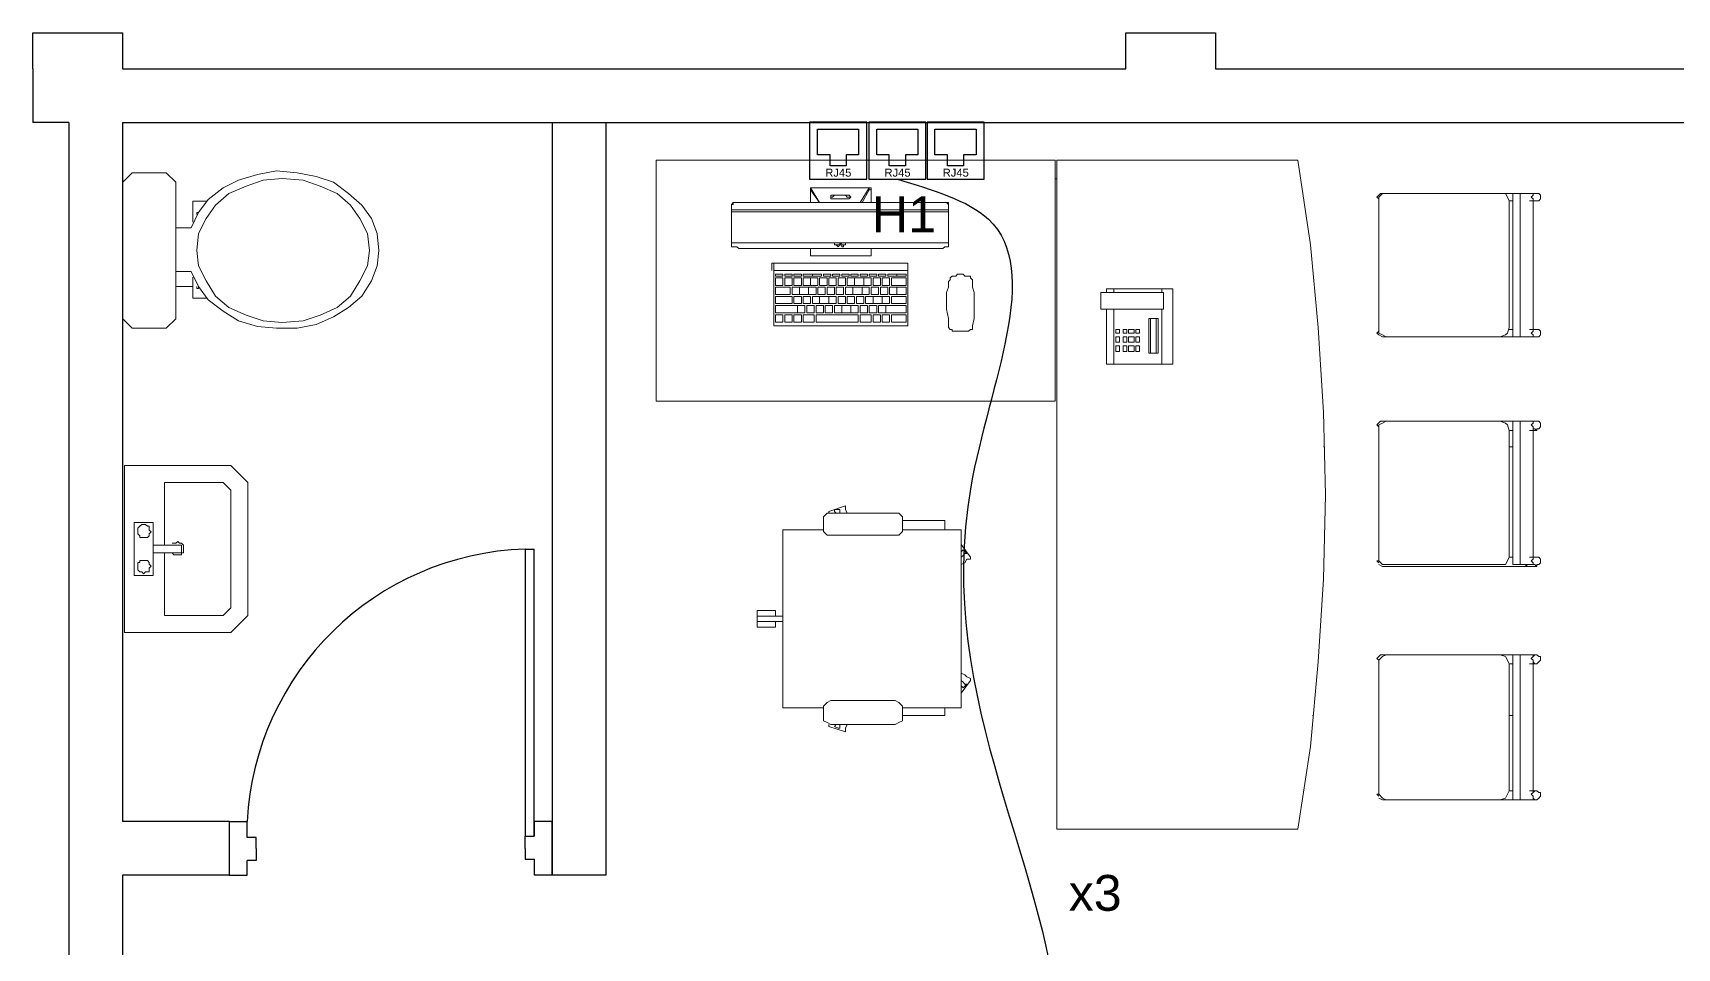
# Model space of a CAD drawing. Header units: metres. Extents: x 131 to 1703, y 190 to 2058.
# Drawn here: x 1474.805 to 1479.389, y 2002.039 to 2004.593 of the extents above; entities that cross this region are included whole.
import ezdxf

# ---------------------------------------------------------------- set-up
doc = ezdxf.new("R2010")
doc.units = ezdxf.units.M
for name, color, linetype in [('Cables RJ45', 7, 'Continuous'), ('Mobilier', 7, 'Continuous'), ('Murs', 7, 'Continuous'), ('Portes', 7, 'Continuous'), ('Prise RJ45', 7, 'Continuous')]:
    doc.layers.add(name, color=color, linetype=linetype)
doc.styles.get("Standard").update_dxf_attribs({"font": 'arial.ttf'})

# ---------------------------------------------------------------- blocks, each defined once
blk = doc.blocks.new('Table - 1')
at = {"layer": 'Mobilier', "lineweight": 9}
for points in [[(3.3694, 9.6795), (3.7311, 9.6795), (3.7311, 9.8979), (3.3694, 9.8979)], [(3.9511, 9.2912), (3.9627, 9.3662), (3.9694, 9.4429), (3.9744, 9.5179), (3.9761, 9.5945), (3.9744, 9.6695), (3.9694, 9.7462), (3.9627, 9.8212), (3.9511, 9.8979), (3.7327, 9.8979), (3.7327, 9.2912)], [(3.5094, 9.8662), (3.5094, 9.8595)], [(3.5461, 9.8645), (3.5444, 9.8629), (3.5427, 9.8629), (3.5411, 9.8629), (3.5394, 9.8629), (3.5377, 9.8629), (3.5361, 9.8629), (3.5327, 9.8629), (3.5311, 9.8629), (3.5294, 9.8629), (3.5277, 9.8629), (3.5277, 9.8645), (3.5277, 9.8662), (3.5294, 9.8662), (3.5311, 9.8662), (3.5327, 9.8662), (3.5361, 9.8662), (3.5377, 9.8662), (3.5394, 9.8662), (3.5411, 9.8662), (3.5427, 9.8662), (3.5444, 9.8662)], [(4.0244, 9.8612), (4.0244, 9.7462), (4.0244, 9.7412), (4.0277, 9.7395), (4.0311, 9.7379), (4.1344, 9.7379), (4.1394, 9.7395), (4.141, 9.7412), (4.1427, 9.7462), (4.1427, 9.8612), (4.141, 9.8645), (4.1394, 9.8679), (4.1344, 9.8679), (4.0311, 9.8679), (4.0277, 9.8679), (4.0244, 9.8645)], [(4.1527, 9.7462), (4.1527, 9.8612), (4.1527, 9.8645), (4.1527, 9.8679), (4.146, 9.8679), (4.146, 9.8645), (4.146, 9.8612), (4.146, 9.7462), (4.146, 9.7412), (4.146, 9.7395), (4.146, 9.7379), (4.1527, 9.7379), (4.1527, 9.7395), (4.1527, 9.7412)], [(4.1594, 9.8679), (4.1577, 9.8679)], [(4.171, 9.8645), (4.171, 9.8662), (4.1694, 9.8679), (4.1677, 9.8679), (4.166, 9.8679), (4.1644, 9.8679), (4.1644, 9.8662), (4.1627, 9.8645), (4.1644, 9.8629), (4.1644, 9.8612), (4.166, 9.8612), (4.1677, 9.8612), (4.1694, 9.8612), (4.171, 9.8629)], [(3.4377, 9.8495), (3.4377, 9.8229), (3.6344, 9.8229), (3.6344, 9.8495), (3.6344, 9.8512), (3.6327, 9.8512), (3.6311, 9.8512), (3.6294, 9.8512), (3.4444, 9.8512), (3.4427, 9.8512), (3.4411, 9.8512), (3.4394, 9.8512), (3.4377, 9.8512)], [(3.4377, 9.8195), (3.4394, 9.8195), (3.4411, 9.8195), (3.4427, 9.8195), (3.4444, 9.8179), (3.6294, 9.8179), (3.6311, 9.8195), (3.6327, 9.8195), (3.6344, 9.8195), (3.6344, 9.8229), (3.4377, 9.8229)], [(3.5327, 9.8212), (3.5344, 9.8212), (3.5361, 9.8212), (3.5377, 9.8212), (3.5394, 9.8212), (3.5411, 9.8212), (3.5394, 9.8212), (3.5394, 9.8195), (3.5377, 9.8195), (3.5377, 9.8212), (3.5361, 9.8212), (3.5344, 9.8195), (3.5327, 9.8212), (3.5311, 9.8212)], [(3.5344, 9.8195), (3.5361, 9.8212), (3.5377, 9.8212), (3.5377, 9.8195), (3.5394, 9.8195), (3.5394, 9.8212), (3.5411, 9.8212), (3.5394, 9.8212), (3.5377, 9.8212), (3.5361, 9.8212), (3.5344, 9.8212), (3.5327, 9.8212), (3.5311, 9.8212), (3.5327, 9.8212)], [(3.5344, 9.8212), (3.5327, 9.8212), (3.5344, 9.8212), (3.5361, 9.8212), (3.5377, 9.8212), (3.5394, 9.8212), (3.5377, 9.8212), (3.5361, 9.8212)], [(3.5361, 9.8212), (3.5361, 9.8229), (3.5377, 9.8229), (3.5394, 9.8229), (3.5377, 9.8229)], [(3.5394, 9.8229), (3.5377, 9.8229), (3.5361, 9.8229), (3.5361, 9.8212), (3.5377, 9.8229)], [(3.5977, 9.7479), (3.5977, 9.8012), (3.5977, 9.8029), (3.5977, 9.8045), (3.4761, 9.8045), (3.4761, 9.8029), (3.4761, 9.8012), (3.4761, 9.7479)], [(3.4777, 9.7929), (3.4844, 9.7929), (3.4844, 9.7945), (3.4777, 9.7945)], [(3.4861, 9.7929), (3.4927, 9.7929), (3.4927, 9.7945), (3.4861, 9.7945)], [(3.4944, 9.7929), (3.5011, 9.7929), (3.5011, 9.7945), (3.4944, 9.7945)], [(3.5027, 9.7929), (3.5044, 9.7929), (3.5094, 9.7929), (3.5111, 9.7929), (3.5111, 9.7945), (3.5094, 9.7945), (3.5044, 9.7945), (3.5027, 9.7945)], [(3.5111, 9.7929), (3.5127, 9.7929), (3.5177, 9.7929), (3.5194, 9.7929), (3.5194, 9.7945), (3.5177, 9.7945), (3.5127, 9.7945), (3.5111, 9.7945)], [(3.5211, 9.7929), (3.5277, 9.7929), (3.5277, 9.7945), (3.5211, 9.7945)], [(3.5294, 9.7929), (3.5361, 9.7929), (3.5361, 9.7945), (3.5294, 9.7945)], [(3.5377, 9.7929), (3.5444, 9.7929), (3.5444, 9.7945), (3.5377, 9.7945)], [(3.5461, 9.7929), (3.5527, 9.7929), (3.5527, 9.7945), (3.5461, 9.7945)], [(3.5544, 9.7929), (3.5611, 9.7929), (3.5611, 9.7945), (3.5544, 9.7945)], [(3.5627, 9.7929), (3.5694, 9.7929), (3.5694, 9.7945), (3.5627, 9.7945)], [(3.5711, 9.7929), (3.5777, 9.7929), (3.5777, 9.7945), (3.5711, 9.7945)], [(3.5794, 9.7929), (3.5811, 9.7929), (3.5861, 9.7929), (3.5877, 9.7929), (3.5877, 9.7945), (3.5861, 9.7945), (3.5811, 9.7945), (3.5794, 9.7945)], [(3.5877, 9.7929), (3.5894, 9.7929), (3.5944, 9.7929), (3.5961, 9.7929), (3.5961, 9.7945), (3.5944, 9.7945), (3.5894, 9.7945), (3.5877, 9.7945)], [(3.6394, 9.7929), (3.6411, 9.7929), (3.6427, 9.7945), (3.6444, 9.7945), (3.6461, 9.7945), (3.6477, 9.7945), (3.6494, 9.7929), (3.6511, 9.7929), (3.6527, 9.7929), (3.6544, 9.7929), (3.6544, 9.7912), (3.6561, 9.7895), (3.6561, 9.7879), (3.6561, 9.7829), (3.6577, 9.7779), (3.6577, 9.7712), (3.6577, 9.7629), (3.6577, 9.7545), (3.6561, 9.7479), (3.6561, 9.7462), (3.6561, 9.7445), (3.6544, 9.7445), (3.6527, 9.7429), (3.6494, 9.7429), (3.6461, 9.7429), (3.6411, 9.7429), (3.6377, 9.7429), (3.6377, 9.7445), (3.6361, 9.7445), (3.6344, 9.7462), (3.6344, 9.7479), (3.6344, 9.7545), (3.6327, 9.7629), (3.6327, 9.7712), (3.6327, 9.7779), (3.6344, 9.7829), (3.6344, 9.7879), (3.6361, 9.7895), (3.6361, 9.7912), (3.6377, 9.7929)], [(3.4777, 9.7845), (3.4844, 9.7845), (3.4844, 9.7912), (3.4777, 9.7912)], [(3.4911, 9.7762), (3.4911, 9.7829), (3.4777, 9.7829), (3.4777, 9.7762)], [(3.4861, 9.7845), (3.4927, 9.7845), (3.4927, 9.7912), (3.4861, 9.7912)], [(3.4994, 9.7762), (3.4994, 9.7829), (3.4927, 9.7829), (3.4927, 9.7762)], [(3.4944, 9.7845), (3.5011, 9.7845), (3.5011, 9.7912), (3.4944, 9.7912)], [(3.5077, 9.7762), (3.5077, 9.7829), (3.5061, 9.7829), (3.5011, 9.7829), (3.4994, 9.7829), (3.4994, 9.7762), (3.5011, 9.7762), (3.5061, 9.7762)], [(3.5027, 9.7845), (3.5077, 9.7845), (3.5094, 9.7845), (3.5094, 9.7912), (3.5077, 9.7912), (3.5027, 9.7912)], [(3.5144, 9.7762), (3.5144, 9.7829), (3.5094, 9.7829), (3.5077, 9.7829), (3.5077, 9.7762)], [(3.5094, 9.7845), (3.5111, 9.7845), (3.5161, 9.7845), (3.5161, 9.7912), (3.5111, 9.7912), (3.5094, 9.7912)], [(3.5227, 9.7762), (3.5227, 9.7829), (3.5161, 9.7829), (3.5161, 9.7762)], [(3.5177, 9.7845), (3.5244, 9.7845), (3.5244, 9.7912), (3.5177, 9.7912)], [(3.5311, 9.7762), (3.5311, 9.7829), (3.5244, 9.7829), (3.5244, 9.7762)], [(3.5261, 9.7845), (3.5327, 9.7845), (3.5327, 9.7912), (3.5261, 9.7912)], [(3.5394, 9.7762), (3.5394, 9.7829), (3.5327, 9.7829), (3.5327, 9.7762)], [(3.5344, 9.7845), (3.5411, 9.7845), (3.5411, 9.7912), (3.5344, 9.7912)], [(3.5477, 9.7762), (3.5477, 9.7829), (3.5411, 9.7829), (3.5411, 9.7762)], [(3.5427, 9.7845), (3.5494, 9.7845), (3.5494, 9.7912), (3.5427, 9.7912)], [(3.5561, 9.7762), (3.5561, 9.7829), (3.5544, 9.7829), (3.5494, 9.7829), (3.5477, 9.7829), (3.5477, 9.7762), (3.5494, 9.7762), (3.5544, 9.7762)], [(3.5494, 9.7845), (3.5511, 9.7845), (3.5561, 9.7845), (3.5577, 9.7845), (3.5577, 9.7912), (3.5561, 9.7912), (3.5511, 9.7912), (3.5494, 9.7912)], [(3.5627, 9.7762), (3.5627, 9.7829), (3.5561, 9.7829), (3.5561, 9.7762)], [(3.5577, 9.7845), (3.5644, 9.7845), (3.5644, 9.7912), (3.5577, 9.7912)], [(3.5711, 9.7762), (3.5711, 9.7829), (3.5644, 9.7829), (3.5644, 9.7762)], [(3.5661, 9.7845), (3.5727, 9.7845), (3.5727, 9.7912), (3.5661, 9.7912)], [(3.5794, 9.7762), (3.5794, 9.7829), (3.5727, 9.7829), (3.5727, 9.7762)], [(3.5744, 9.7845), (3.5811, 9.7845), (3.5811, 9.7912), (3.5744, 9.7912)], [(3.5877, 9.7762), (3.5877, 9.7829), (3.5811, 9.7829), (3.5811, 9.7762)], [(3.5827, 9.7845), (3.5944, 9.7845), (3.5961, 9.7845), (3.5961, 9.7912), (3.5944, 9.7912), (3.5827, 9.7912)], [(3.5961, 9.7762), (3.5961, 9.7829), (3.5944, 9.7829), (3.5894, 9.7829), (3.5877, 9.7829), (3.5877, 9.7762), (3.5894, 9.7762), (3.5944, 9.7762)], [(3.7777, 9.7629), (3.7777, 9.7129), (3.8377, 9.7129), (3.8377, 9.7812), (3.7777, 9.7812), (3.7777, 9.7779), (3.7727, 9.7779), (3.7727, 9.7629)], [(3.4927, 9.7679), (3.4927, 9.7745), (3.4777, 9.7745), (3.4777, 9.7679)], [(3.5011, 9.7679), (3.5011, 9.7745), (3.4944, 9.7745), (3.4944, 9.7679)], [(3.5044, 9.7595), (3.5044, 9.7662), (3.4994, 9.7662), (3.4977, 9.7662), (3.4977, 9.7595)], [(3.5094, 9.7679), (3.5094, 9.7745), (3.5027, 9.7745), (3.5027, 9.7679)], [(3.5127, 9.7595), (3.5127, 9.7662), (3.5061, 9.7662), (3.5061, 9.7595)], [(3.5177, 9.7679), (3.5177, 9.7745), (3.5111, 9.7745), (3.5111, 9.7679)], [(3.5211, 9.7595), (3.5211, 9.7662), (3.5144, 9.7662), (3.5144, 9.7595)], [(3.5261, 9.7679), (3.5261, 9.7745), (3.5244, 9.7745), (3.5194, 9.7745), (3.5177, 9.7745), (3.5177, 9.7679), (3.5194, 9.7679), (3.5244, 9.7679)], [(3.5294, 9.7595), (3.5294, 9.7662), (3.5227, 9.7662), (3.5227, 9.7595)], [(3.5327, 9.7679), (3.5327, 9.7745), (3.5277, 9.7745), (3.5261, 9.7745), (3.5261, 9.7679)], [(3.5377, 9.7595), (3.5377, 9.7662), (3.5311, 9.7662), (3.5311, 9.7595)], [(3.5411, 9.7679), (3.5411, 9.7745), (3.5344, 9.7745), (3.5344, 9.7679)], [(3.5461, 9.7595), (3.5461, 9.7662), (3.5444, 9.7662), (3.5394, 9.7662), (3.5377, 9.7662), (3.5377, 9.7595), (3.5394, 9.7595), (3.5444, 9.7595)], [(3.5494, 9.7679), (3.5494, 9.7745), (3.5427, 9.7745), (3.5427, 9.7679)], [(3.5527, 9.7595), (3.5527, 9.7662), (3.5461, 9.7662), (3.5461, 9.7595)], [(3.5577, 9.7679), (3.5577, 9.7745), (3.5511, 9.7745), (3.5511, 9.7679)], [(3.5611, 9.7595), (3.5611, 9.7662), (3.5544, 9.7662), (3.5544, 9.7595)], [(3.5661, 9.7679), (3.5661, 9.7745), (3.5594, 9.7745), (3.5594, 9.7679)], [(3.5694, 9.7595), (3.5694, 9.7662), (3.5627, 9.7662), (3.5627, 9.7595)], [(3.5744, 9.7679), (3.5744, 9.7745), (3.5727, 9.7745), (3.5677, 9.7745), (3.5661, 9.7745), (3.5661, 9.7679), (3.5677, 9.7679), (3.5727, 9.7679)], [(3.5777, 9.7595), (3.5777, 9.7662), (3.5711, 9.7662), (3.5711, 9.7595)], [(3.5811, 9.7679), (3.5811, 9.7745), (3.5744, 9.7745), (3.5744, 9.7679)], [(3.4777, 9.7512), (3.4844, 9.7512), (3.4844, 9.7579), (3.4777, 9.7579)], [(3.4861, 9.7512), (3.4927, 9.7512), (3.4927, 9.7579), (3.4861, 9.7579)], [(3.4944, 9.7512), (3.5011, 9.7512), (3.5011, 9.7579), (3.4944, 9.7579)], [(3.5027, 9.7512), (3.5127, 9.7512), (3.5127, 9.7579), (3.5027, 9.7579)], [(3.5144, 9.7512), (3.5527, 9.7512), (3.5527, 9.7579), (3.5144, 9.7579)], [(3.5544, 9.7512), (3.5644, 9.7512), (3.5644, 9.7579), (3.5544, 9.7579)], [(3.5661, 9.7512), (3.5727, 9.7512), (3.5727, 9.7579), (3.5661, 9.7579)], [(3.5744, 9.7512), (3.5811, 9.7512), (3.5811, 9.7579), (3.5744, 9.7579)], [(3.5827, 9.7512), (3.5944, 9.7512), (3.5961, 9.7512), (3.5961, 9.7579), (3.5944, 9.7579), (3.5827, 9.7579)], [(3.8161, 9.7545), (3.8161, 9.7229), (3.8244, 9.7229), (3.8244, 9.7545)], [(3.7894, 9.7412), (3.7894, 9.7445), (3.7861, 9.7445), (3.7861, 9.7412)], [(3.7894, 9.7329), (3.7894, 9.7379), (3.7861, 9.7379), (3.7861, 9.7329)], [(3.7961, 9.7412), (3.7961, 9.7445), (3.7927, 9.7445), (3.7927, 9.7412)], [(3.7961, 9.7329), (3.7961, 9.7379), (3.7927, 9.7379), (3.7927, 9.7329)], [(3.8027, 9.7412), (3.8027, 9.7445), (3.7977, 9.7445), (3.7977, 9.7412)], [(3.8027, 9.7329), (3.8027, 9.7379), (3.7977, 9.7379), (3.7977, 9.7329)], [(3.8077, 9.7412), (3.8077, 9.7445), (3.8044, 9.7445), (3.8044, 9.7412)], [(3.8077, 9.7329), (3.8077, 9.7379), (3.8044, 9.7379), (3.8044, 9.7329)], [(4.171, 9.7412), (4.171, 9.7429), (4.1694, 9.7445), (4.1677, 9.7445), (4.166, 9.7445), (4.1644, 9.7445), (4.1644, 9.7429), (4.1627, 9.7412), (4.1644, 9.7395), (4.1644, 9.7379), (4.166, 9.7379), (4.1677, 9.7379), (4.1694, 9.7379), (4.171, 9.7395)], [(3.7894, 9.7245), (3.7894, 9.7295), (3.7861, 9.7295), (3.7861, 9.7245)], [(3.7961, 9.7245), (3.7961, 9.7295), (3.7927, 9.7295), (3.7927, 9.7245)], [(3.8027, 9.7245), (3.8027, 9.7295), (3.7977, 9.7295), (3.7977, 9.7245)], [(3.8077, 9.7245), (3.8077, 9.7295), (3.8044, 9.7295), (3.8044, 9.7245)], [(4.0244, 9.6529), (4.0244, 9.5379), (4.0244, 9.5345), (4.0277, 9.5312), (4.0311, 9.5312), (4.1344, 9.5312), (4.1394, 9.5312), (4.141, 9.5345), (4.1427, 9.5379), (4.1427, 9.6529), (4.141, 9.6579), (4.1394, 9.6595), (4.1344, 9.6612), (4.0311, 9.6612), (4.0277, 9.6595), (4.0244, 9.6579)], [(4.1527, 9.5379), (4.1527, 9.6529), (4.1527, 9.6579), (4.1527, 9.6595), (4.1527, 9.6612), (4.146, 9.6612), (4.146, 9.6595), (4.146, 9.6579), (4.146, 9.6529), (4.146, 9.5379), (4.146, 9.5345), (4.146, 9.5312), (4.1527, 9.5312), (4.1527, 9.5345)], [(4.1594, 9.6612), (4.1577, 9.6612)], [(4.171, 9.6579), (4.171, 9.6595), (4.1694, 9.6612), (4.1677, 9.6612), (4.166, 9.6612), (4.1644, 9.6612), (4.1644, 9.6595), (4.1627, 9.6579), (4.1644, 9.6562), (4.1644, 9.6545), (4.166, 9.6545), (4.1677, 9.6529), (4.1677, 9.6545), (4.1694, 9.6545), (4.171, 9.6562)], [(3.5927, 9.5712), (3.5927, 9.5745), (3.5894, 9.5779), (3.5861, 9.5779), (3.5277, 9.5779), (3.5244, 9.5779), (3.5211, 9.5745), (3.5211, 9.5712), (3.5211, 9.5645), (3.5211, 9.5612), (3.5244, 9.5579), (3.5277, 9.5579), (3.5861, 9.5579), (3.5894, 9.5579), (3.5927, 9.5612), (3.5927, 9.5645)], [(3.6277, 9.5712), (3.6244, 9.5712), (3.6211, 9.5712), (3.6161, 9.5712), (3.6111, 9.5712), (3.6161, 9.5712), (3.6211, 9.5712), (3.6227, 9.5712)], [(4.171, 9.5345), (4.171, 9.5362), (4.1694, 9.5379), (4.1677, 9.5379), (4.166, 9.5379), (4.1644, 9.5379), (4.1644, 9.5362), (4.1627, 9.5345), (4.1644, 9.5329), (4.1644, 9.5312), (4.166, 9.5312), (4.1677, 9.5295), (4.1677, 9.5312), (4.1694, 9.5312), (4.171, 9.5329)], [(3.4777, 9.4895), (3.4761, 9.4895), (3.4744, 9.4895), (3.4711, 9.4895), (3.4677, 9.4895), (3.4644, 9.4895), (3.4611, 9.4895), (3.4644, 9.4895), (3.4677, 9.4895), (3.4711, 9.4895), (3.4744, 9.4895), (3.4761, 9.4895)], [(3.4777, 9.4745), (3.4761, 9.4745), (3.4744, 9.4745), (3.4711, 9.4745), (3.4677, 9.4745), (3.4644, 9.4745), (3.4611, 9.4745), (3.4644, 9.4745), (3.4677, 9.4745), (3.4711, 9.4745), (3.4744, 9.4745), (3.4761, 9.4745)], [(4.0244, 9.4412), (4.0244, 9.3262), (4.0244, 9.3229), (4.0277, 9.3195), (4.0311, 9.3179), (4.1344, 9.3179), (4.1394, 9.3195), (4.141, 9.3229), (4.1427, 9.3262), (4.1427, 9.4412), (4.141, 9.4445), (4.1394, 9.4479), (4.1344, 9.4495), (4.0311, 9.4495), (4.0277, 9.4479), (4.0244, 9.4445)], [(4.1527, 9.3262), (4.1527, 9.4412), (4.1527, 9.4445), (4.1527, 9.4479), (4.1527, 9.4495), (4.146, 9.4495), (4.146, 9.4479), (4.146, 9.4445), (4.146, 9.4412), (4.146, 9.3262), (4.146, 9.3229), (4.146, 9.3195), (4.146, 9.3179), (4.1527, 9.3179), (4.1527, 9.3195), (4.1527, 9.3229)], [(4.1594, 9.4495), (4.1577, 9.4495)], [(4.171, 9.4462), (4.171, 9.4479), (4.1694, 9.4479), (4.1677, 9.4495), (4.166, 9.4495), (4.1644, 9.4479), (4.1627, 9.4462), (4.1644, 9.4445), (4.1644, 9.4429), (4.166, 9.4412), (4.1677, 9.4412), (4.1694, 9.4429), (4.171, 9.4445)], [(3.5927, 9.3995), (3.5927, 9.4029), (3.5894, 9.4062), (3.5861, 9.4079), (3.5277, 9.4079), (3.5244, 9.4062), (3.5211, 9.4029), (3.5211, 9.3995), (3.5211, 9.3945), (3.5211, 9.3895), (3.5244, 9.3879), (3.5277, 9.3862), (3.5861, 9.3862), (3.5894, 9.3879), (3.5927, 9.3895), (3.5927, 9.3945)], [(4.171, 9.3229), (4.171, 9.3245), (4.1694, 9.3245), (4.1677, 9.3262), (4.166, 9.3262), (4.1644, 9.3245), (4.1627, 9.3229), (4.1644, 9.3212), (4.1644, 9.3195), (4.166, 9.3179), (4.1677, 9.3179), (4.1694, 9.3195), (4.171, 9.3212)]]:
    blk.add_lwpolyline(points, close=True, dxfattribs=at)
at = {"layer": 'Mobilier', "color": 8, "lineweight": 9, "true_color": 0x787878}
for points in [[(3.7327, 9.8812), (3.7311, 9.8812)], [(3.9751, 9.6379), (3.9744, 9.6379)], [(4.146, 9.6379), (4.1427, 9.6379)], [(3.9652, 9.3945), (3.9644, 9.3945)], [(4.146, 9.3945), (4.1427, 9.3945)]]:
    blk.add_lwpolyline(points, dxfattribs=at)
at = {"layer": 'Mobilier', "lineweight": 9}
for points in [[(3.5627, 9.8712), (3.5627, 9.8729), (3.5094, 9.8729), (3.5094, 9.8712), (3.5177, 9.8595), (3.5094, 9.8729), (3.5094, 9.8712), (3.5094, 9.8695), (3.5094, 9.8679), (3.5094, 9.8662), (3.5094, 9.8679), (3.5094, 9.8695), (3.5094, 9.8712)], [(3.5461, 9.8645), (3.5444, 9.8645), (3.5427, 9.8645), (3.5411, 9.8662), (3.5394, 9.8662), (3.5377, 9.8662), (3.5361, 9.8662), (3.5327, 9.8662), (3.5311, 9.8662), (3.5294, 9.8645), (3.5277, 9.8645)], [(3.5544, 9.8595), (3.5627, 9.8729), (3.5644, 9.8729), (3.5644, 9.8712), (3.5644, 9.8695), (3.5644, 9.8679), (3.5644, 9.8662), (3.5644, 9.8595), (3.5644, 9.8662), (3.5644, 9.8679), (3.5644, 9.8695), (3.5644, 9.8712), (3.5627, 9.8712), (3.5561, 9.8595)], [(4.0244, 9.8629), (4.0227, 9.8645), (4.0261, 9.8679), (4.0277, 9.8679), (4.0294, 9.8679), (4.0344, 9.8679), (4.0411, 9.8679), (4.0427, 9.8679), (4.0361, 9.8679), (4.0294, 9.8679), (4.0277, 9.8679)], [(4.1677, 9.8679), (4.1577, 9.8679), (4.156, 9.8679), (4.1494, 9.8679), (4.1427, 9.8679), (4.0427, 9.8679)], [(4.0427, 9.8679), (4.0427, 9.8679)], [(4.1644, 9.8679), (4.1527, 9.8679)], [(4.1644, 9.8679), (4.1644, 9.8679)], [(3.4377, 9.8279), (3.4377, 9.8579), (3.4394, 9.8579), (3.4394, 9.8595), (3.4411, 9.8595), (3.4427, 9.8595), (3.4444, 9.8595), (3.4427, 9.8595), (3.4411, 9.8595), (3.4394, 9.8595), (3.4394, 9.8579), (3.4377, 9.8579), (3.4377, 9.8512), (3.4377, 9.8529), (3.4394, 9.8529), (3.4411, 9.8529), (3.4427, 9.8529), (3.4444, 9.8529), (3.6294, 9.8529), (3.6311, 9.8529), (3.6327, 9.8529), (3.6344, 9.8529), (3.6344, 9.8512), (3.6344, 9.8495)], [(3.6344, 9.8279), (3.6344, 9.8579), (3.6327, 9.8595), (3.6311, 9.8595), (3.6294, 9.8595), (3.4444, 9.8595), (3.4427, 9.8595), (3.4411, 9.8595), (3.4394, 9.8595), (3.4377, 9.8579)], [(3.4377, 9.8512), (3.4377, 9.8529), (3.4394, 9.8529), (3.4411, 9.8529), (3.4427, 9.8529), (3.4444, 9.8529), (3.6294, 9.8529), (3.6311, 9.8529), (3.6327, 9.8529), (3.6344, 9.8529), (3.6344, 9.8512)], [(3.4377, 9.8229), (3.4377, 9.8245), (3.4377, 9.8512), (3.4377, 9.8495)], [(3.4394, 9.8595), (3.4461, 9.8595), (3.4477, 9.8595)], [(3.6344, 9.8229), (3.6344, 9.8245), (3.6344, 9.8512), (3.6344, 9.8579), (3.6327, 9.8595), (3.6311, 9.8595), (3.6294, 9.8595), (3.4444, 9.8595)], [(3.6261, 9.8595), (3.4461, 9.8595)], [(3.6244, 9.8595), (3.6261, 9.8595), (3.6327, 9.8595)], [(3.6344, 9.8579), (3.6344, 9.8595), (3.6327, 9.8595), (3.6311, 9.8595), (3.6294, 9.8595)], [(4.146, 9.8612), (4.1444, 9.8612), (4.1427, 9.8612)], [(4.161, 9.8612), (4.1677, 9.8612)], [(4.1644, 9.8629), (4.1644, 9.8612), (4.1644, 9.7462), (4.1644, 9.7429)], [(3.6344, 9.8445), (3.6344, 9.8312), (3.6344, 9.8295)], [(3.5311, 9.8229), (3.5311, 9.8212)], [(3.5361, 9.8212), (3.5361, 9.8212)], [(3.5361, 9.8212), (3.5361, 9.8212)], [(3.5411, 9.8212), (3.5411, 9.8229)], [(3.5094, 9.8112), (3.5094, 9.8179), (3.5094, 9.8112), (3.5644, 9.8112), (3.5644, 9.8179), (3.5644, 9.8112)], [(3.5094, 9.8112), (3.5094, 9.8112)], [(3.5644, 9.8112), (3.5644, 9.8112)], [(3.4761, 9.7979), (3.5977, 9.7979), (3.5977, 9.7995), (3.5977, 9.8012), (3.5977, 9.8029), (3.5977, 9.8045), (3.4744, 9.8045), (3.4744, 9.8029), (3.4744, 9.8012), (3.4744, 9.7995), (3.4744, 9.7979)], [(3.4777, 9.7945), (3.4844, 9.7945)], [(3.4777, 9.7929), (3.4777, 9.7929)], [(3.4844, 9.7945), (3.4844, 9.7945)], [(3.4844, 9.7929), (3.4844, 9.7929)], [(3.4861, 9.7945), (3.4927, 9.7945)], [(3.4861, 9.7929), (3.4861, 9.7929)], [(3.4927, 9.7945), (3.4927, 9.7945)], [(3.4927, 9.7929), (3.4927, 9.7929)], [(3.4944, 9.7945), (3.5011, 9.7945)], [(3.4944, 9.7929), (3.4944, 9.7929)], [(3.5011, 9.7945), (3.5011, 9.7945)], [(3.5011, 9.7929), (3.5011, 9.7929)], [(3.5027, 9.7945), (3.5044, 9.7945), (3.5094, 9.7945), (3.5111, 9.7945), (3.5127, 9.7945), (3.5177, 9.7945), (3.5194, 9.7945)], [(3.5044, 9.7929), (3.5027, 9.7929)], [(3.5094, 9.7945), (3.5094, 9.7945)], [(3.5127, 9.7929), (3.5111, 9.7929), (3.5094, 9.7929)], [(3.5111, 9.7945), (3.5111, 9.7945)], [(3.5177, 9.7945), (3.5177, 9.7945)], [(3.5194, 9.7929), (3.5177, 9.7929)], [(3.5194, 9.7945), (3.5194, 9.7945)], [(3.5211, 9.7945), (3.5277, 9.7945)], [(3.5211, 9.7929), (3.5211, 9.7929)], [(3.5277, 9.7945), (3.5277, 9.7945)], [(3.5277, 9.7929), (3.5277, 9.7929)], [(3.5294, 9.7945), (3.5361, 9.7945)], [(3.5294, 9.7929), (3.5294, 9.7929)], [(3.5361, 9.7945), (3.5361, 9.7945)], [(3.5361, 9.7929), (3.5361, 9.7929)], [(3.5377, 9.7945), (3.5444, 9.7945)], [(3.5377, 9.7929), (3.5377, 9.7929)], [(3.5444, 9.7945), (3.5444, 9.7945)], [(3.5444, 9.7929), (3.5444, 9.7929)], [(3.5461, 9.7945), (3.5527, 9.7945)], [(3.5461, 9.7929), (3.5461, 9.7929)], [(3.5527, 9.7945), (3.5527, 9.7945)], [(3.5527, 9.7929), (3.5527, 9.7929)], [(3.5544, 9.7945), (3.5611, 9.7945)], [(3.5544, 9.7929), (3.5544, 9.7929)], [(3.5611, 9.7945), (3.5611, 9.7945)], [(3.5611, 9.7929), (3.5611, 9.7929)], [(3.5627, 9.7945), (3.5694, 9.7945)], [(3.5627, 9.7929), (3.5627, 9.7929)], [(3.5694, 9.7945), (3.5694, 9.7945)], [(3.5694, 9.7929), (3.5694, 9.7929)], [(3.5711, 9.7945), (3.5777, 9.7945)], [(3.5711, 9.7929), (3.5711, 9.7929)], [(3.5777, 9.7945), (3.5777, 9.7945)], [(3.5777, 9.7929), (3.5777, 9.7929)], [(3.5794, 9.7945), (3.5811, 9.7945), (3.5861, 9.7945), (3.5877, 9.7945), (3.5894, 9.7945), (3.5944, 9.7945), (3.5961, 9.7945)], [(3.5811, 9.7929), (3.5794, 9.7929)], [(3.5861, 9.7945), (3.5861, 9.7945)], [(3.5894, 9.7929), (3.5877, 9.7929), (3.5861, 9.7929)], [(3.5877, 9.7945), (3.5877, 9.7945)], [(3.5944, 9.7945), (3.5944, 9.7945)], [(3.5961, 9.7929), (3.5944, 9.7929)], [(3.5961, 9.7945), (3.5961, 9.7945)], [(3.5977, 9.7979), (3.5977, 9.7979)], [(3.4777, 9.7912), (3.4844, 9.7912)], [(3.4777, 9.7829), (3.4911, 9.7829)], [(3.4844, 9.7912), (3.4844, 9.7912)], [(3.4844, 9.7845), (3.4844, 9.7845)], [(3.4861, 9.7912), (3.4927, 9.7912)], [(3.4927, 9.7912), (3.4927, 9.7912)], [(3.4927, 9.7845), (3.4927, 9.7845)], [(3.4927, 9.7829), (3.4994, 9.7829)], [(3.4927, 9.7829), (3.4927, 9.7829)], [(3.4944, 9.7912), (3.5011, 9.7912)], [(3.5011, 9.7912), (3.5011, 9.7912)], [(3.5011, 9.7845), (3.5011, 9.7845)], [(3.5011, 9.7829), (3.5061, 9.7829), (3.5077, 9.7829), (3.5094, 9.7829), (3.5144, 9.7829)], [(3.5011, 9.7829), (3.5011, 9.7829)], [(3.5027, 9.7912), (3.5077, 9.7912), (3.5094, 9.7912), (3.5111, 9.7912), (3.5161, 9.7912)], [(3.5077, 9.7912), (3.5077, 9.7912)], [(3.5094, 9.7845), (3.5094, 9.7845)], [(3.5094, 9.7829), (3.5094, 9.7829)], [(3.5161, 9.7912), (3.5161, 9.7912)], [(3.5161, 9.7845), (3.5161, 9.7845)], [(3.5161, 9.7829), (3.5227, 9.7829)], [(3.5161, 9.7829), (3.5161, 9.7829)], [(3.5177, 9.7912), (3.5244, 9.7912)], [(3.5244, 9.7912), (3.5244, 9.7912)], [(3.5244, 9.7845), (3.5244, 9.7845)], [(3.5244, 9.7829), (3.5311, 9.7829)], [(3.5244, 9.7829), (3.5244, 9.7829)], [(3.5261, 9.7912), (3.5327, 9.7912)], [(3.5327, 9.7912), (3.5327, 9.7912)], [(3.5327, 9.7845), (3.5327, 9.7845)], [(3.5327, 9.7829), (3.5394, 9.7829)], [(3.5327, 9.7829), (3.5327, 9.7829)], [(3.5344, 9.7912), (3.5411, 9.7912)], [(3.5411, 9.7912), (3.5411, 9.7912)], [(3.5411, 9.7845), (3.5411, 9.7845)], [(3.5411, 9.7829), (3.5477, 9.7829), (3.5494, 9.7829), (3.5544, 9.7829), (3.5561, 9.7829), (3.5627, 9.7829)], [(3.5411, 9.7829), (3.5411, 9.7829)], [(3.5427, 9.7912), (3.5494, 9.7912), (3.5511, 9.7912), (3.5561, 9.7912), (3.5577, 9.7912), (3.5644, 9.7912)], [(3.5494, 9.7912), (3.5494, 9.7912)], [(3.5494, 9.7845), (3.5494, 9.7845)], [(3.5494, 9.7829), (3.5494, 9.7829)], [(3.5561, 9.7912), (3.5561, 9.7912)], [(3.5577, 9.7845), (3.5561, 9.7845)], [(3.5561, 9.7829), (3.5561, 9.7829)], [(3.5644, 9.7912), (3.5644, 9.7912)], [(3.5644, 9.7845), (3.5644, 9.7845)], [(3.5644, 9.7829), (3.5711, 9.7829)], [(3.5644, 9.7829), (3.5644, 9.7829)], [(3.5661, 9.7912), (3.5727, 9.7912)], [(3.5727, 9.7912), (3.5727, 9.7912)], [(3.5727, 9.7845), (3.5727, 9.7845)], [(3.5727, 9.7829), (3.5794, 9.7829)], [(3.5727, 9.7829), (3.5727, 9.7829)], [(3.5744, 9.7912), (3.5811, 9.7912)], [(3.5811, 9.7912), (3.5811, 9.7912)], [(3.5811, 9.7845), (3.5811, 9.7845)], [(3.5811, 9.7829), (3.5877, 9.7829)], [(3.5811, 9.7829), (3.5811, 9.7829)], [(3.5827, 9.7912), (3.5944, 9.7912), (3.5961, 9.7912)], [(3.5827, 9.7845), (3.5827, 9.7845)], [(3.5894, 9.7829), (3.5944, 9.7829), (3.5961, 9.7829)], [(3.5894, 9.7829), (3.5894, 9.7829)], [(3.5961, 9.7845), (3.5944, 9.7845)], [(3.7777, 9.7629), (3.8294, 9.7629), (3.8294, 9.7779), (3.7777, 9.7779)], [(3.7844, 9.7779), (3.7844, 9.7812)], [(3.8277, 9.7779), (3.8277, 9.7812)], [(3.8377, 9.7812), (3.8377, 9.7129)], [(3.4777, 9.7762), (3.4777, 9.7762)], [(3.4777, 9.7745), (3.4927, 9.7745)], [(3.4777, 9.7679), (3.4777, 9.7679)], [(3.4977, 9.7595), (3.4977, 9.7662), (3.4961, 9.7662), (3.4777, 9.7662), (3.4777, 9.7595), (3.4961, 9.7595), (3.4977, 9.7595), (3.4961, 9.7595)], [(3.4777, 9.7662), (3.4961, 9.7662), (3.4977, 9.7662), (3.4994, 9.7662), (3.5044, 9.7662)], [(3.4927, 9.7762), (3.4927, 9.7762)], [(3.4944, 9.7745), (3.5011, 9.7745)], [(3.4944, 9.7745), (3.4944, 9.7745)], [(3.4944, 9.7679), (3.4944, 9.7679)], [(3.5011, 9.7762), (3.4994, 9.7762)], [(3.4994, 9.7662), (3.4994, 9.7662)], [(3.5027, 9.7745), (3.5094, 9.7745)], [(3.5027, 9.7745), (3.5027, 9.7745)], [(3.5027, 9.7679), (3.5027, 9.7679)], [(3.5061, 9.7662), (3.5127, 9.7662)], [(3.5061, 9.7662), (3.5061, 9.7662)], [(3.5077, 9.7762), (3.5077, 9.7762)], [(3.5111, 9.7745), (3.5177, 9.7745)], [(3.5111, 9.7745), (3.5111, 9.7745)], [(3.5111, 9.7679), (3.5111, 9.7679)], [(3.5144, 9.7662), (3.5211, 9.7662)], [(3.5144, 9.7662), (3.5144, 9.7662)], [(3.5161, 9.7762), (3.5161, 9.7762)], [(3.5194, 9.7679), (3.5177, 9.7679)], [(3.5194, 9.7745), (3.5244, 9.7745), (3.5261, 9.7745), (3.5277, 9.7745), (3.5327, 9.7745)], [(3.5194, 9.7745), (3.5194, 9.7745)], [(3.5227, 9.7662), (3.5294, 9.7662)], [(3.5227, 9.7662), (3.5227, 9.7662)], [(3.5244, 9.7762), (3.5244, 9.7762)], [(3.5261, 9.7679), (3.5261, 9.7679)], [(3.5277, 9.7745), (3.5277, 9.7745)], [(3.5311, 9.7662), (3.5377, 9.7662), (3.5394, 9.7662), (3.5444, 9.7662), (3.5461, 9.7662), (3.5527, 9.7662)], [(3.5311, 9.7662), (3.5311, 9.7662)], [(3.5327, 9.7762), (3.5327, 9.7762)], [(3.5344, 9.7745), (3.5411, 9.7745)], [(3.5344, 9.7745), (3.5344, 9.7745)], [(3.5344, 9.7679), (3.5344, 9.7679)], [(3.5394, 9.7662), (3.5394, 9.7662)], [(3.5411, 9.7762), (3.5411, 9.7762)], [(3.5427, 9.7745), (3.5494, 9.7745)], [(3.5427, 9.7745), (3.5427, 9.7745)], [(3.5427, 9.7679), (3.5427, 9.7679)], [(3.5461, 9.7662), (3.5461, 9.7662)], [(3.5494, 9.7762), (3.5477, 9.7762)], [(3.5511, 9.7745), (3.5577, 9.7745)], [(3.5511, 9.7745), (3.5511, 9.7745)], [(3.5511, 9.7679), (3.5511, 9.7679)], [(3.5544, 9.7662), (3.5611, 9.7662)], [(3.5544, 9.7662), (3.5544, 9.7662)], [(3.5561, 9.7762), (3.5561, 9.7762)], [(3.5594, 9.7745), (3.5661, 9.7745), (3.5677, 9.7745), (3.5727, 9.7745), (3.5744, 9.7745), (3.5811, 9.7745)], [(3.5594, 9.7745), (3.5594, 9.7745)], [(3.5594, 9.7679), (3.5594, 9.7679)], [(3.5627, 9.7662), (3.5694, 9.7662)], [(3.5627, 9.7662), (3.5627, 9.7662)], [(3.5644, 9.7762), (3.5644, 9.7762)], [(3.5677, 9.7679), (3.5661, 9.7679)], [(3.5677, 9.7745), (3.5677, 9.7745)], [(3.5711, 9.7662), (3.5777, 9.7662), (3.5794, 9.7662), (3.5944, 9.7662), (3.5961, 9.7662)], [(3.5711, 9.7662), (3.5711, 9.7662)], [(3.5727, 9.7762), (3.5727, 9.7762)], [(3.5744, 9.7745), (3.5744, 9.7745)], [(3.5744, 9.7679), (3.5744, 9.7679)], [(3.5961, 9.7595), (3.5961, 9.7662), (3.5944, 9.7662), (3.5794, 9.7662), (3.5777, 9.7662), (3.5777, 9.7595), (3.5794, 9.7595), (3.5944, 9.7595), (3.5961, 9.7595), (3.5944, 9.7595)], [(3.5777, 9.7662), (3.5777, 9.7662)], [(3.5794, 9.7662), (3.5794, 9.7662)], [(3.5811, 9.7762), (3.5811, 9.7762)], [(3.5961, 9.7679), (3.5961, 9.7745), (3.5944, 9.7745), (3.5827, 9.7745), (3.5827, 9.7679), (3.5944, 9.7679), (3.5961, 9.7679), (3.5944, 9.7679)], [(3.5827, 9.7745), (3.5944, 9.7745), (3.5961, 9.7745)], [(3.5827, 9.7745), (3.5827, 9.7745)], [(3.5827, 9.7679), (3.5827, 9.7679)], [(3.5894, 9.7762), (3.5877, 9.7762)], [(3.7844, 9.7129), (3.7844, 9.7629)], [(3.8277, 9.7129), (3.8277, 9.7629)], [(3.4777, 9.7595), (3.4777, 9.7595)], [(3.4777, 9.7579), (3.4844, 9.7579)], [(3.4844, 9.7579), (3.4844, 9.7579)], [(3.4844, 9.7512), (3.4844, 9.7512)], [(3.4861, 9.7579), (3.4927, 9.7579)], [(3.4927, 9.7579), (3.4927, 9.7579)], [(3.4927, 9.7512), (3.4927, 9.7512)], [(3.4944, 9.7579), (3.5011, 9.7579)], [(3.4977, 9.7595), (3.4977, 9.7595)], [(3.5011, 9.7579), (3.5011, 9.7579)], [(3.5011, 9.7512), (3.5011, 9.7512)], [(3.5027, 9.7579), (3.5127, 9.7579)], [(3.5027, 9.7512), (3.5027, 9.7512)], [(3.5061, 9.7595), (3.5061, 9.7595)], [(3.5127, 9.7512), (3.5127, 9.7512)], [(3.5144, 9.7595), (3.5144, 9.7595)], [(3.5144, 9.7579), (3.5527, 9.7579)], [(3.5144, 9.7512), (3.5144, 9.7512)], [(3.5227, 9.7595), (3.5227, 9.7595)], [(3.5311, 9.7595), (3.5311, 9.7595)], [(3.5394, 9.7595), (3.5377, 9.7595)], [(3.5461, 9.7595), (3.5461, 9.7595)], [(3.5527, 9.7512), (3.5527, 9.7512)], [(3.5544, 9.7595), (3.5544, 9.7595)], [(3.5544, 9.7579), (3.5644, 9.7579)], [(3.5544, 9.7512), (3.5544, 9.7512)], [(3.5627, 9.7595), (3.5627, 9.7595)], [(3.5644, 9.7579), (3.5644, 9.7579)], [(3.5644, 9.7512), (3.5644, 9.7512)], [(3.5661, 9.7579), (3.5727, 9.7579)], [(3.5711, 9.7595), (3.5711, 9.7595)], [(3.5727, 9.7579), (3.5727, 9.7579)], [(3.5727, 9.7512), (3.5727, 9.7512)], [(3.5744, 9.7579), (3.5811, 9.7579)], [(3.5794, 9.7595), (3.5777, 9.7595)], [(3.5811, 9.7579), (3.5811, 9.7579)], [(3.5811, 9.7512), (3.5811, 9.7512)], [(3.5827, 9.7579), (3.5944, 9.7579), (3.5961, 9.7579)], [(3.5827, 9.7512), (3.5827, 9.7512)], [(3.5961, 9.7512), (3.5944, 9.7512)], [(3.8177, 9.7229), (3.8177, 9.7545)], [(3.8227, 9.7545), (3.8227, 9.7229)], [(4.0427, 9.7379), (4.0361, 9.7379), (4.0294, 9.7379), (4.0277, 9.7379), (4.0244, 9.7395), (4.0227, 9.7412), (4.0244, 9.7429)], [(4.0277, 9.7379), (4.0294, 9.7379), (4.0344, 9.7379), (4.0411, 9.7379), (4.0427, 9.7379), (4.1427, 9.7379), (4.1444, 9.7379), (4.151, 9.7379), (4.156, 9.7379), (4.1577, 9.7379), (4.1677, 9.7379)], [(4.1427, 9.7445), (4.146, 9.7445)], [(4.1527, 9.7379), (4.1644, 9.7379), (4.1644, 9.7395)], [(4.1594, 9.7379), (4.1577, 9.7379)], [(4.1677, 9.7445), (4.161, 9.7445)], [(4.0244, 9.6562), (4.0227, 9.6579), (4.0261, 9.6612), (4.0277, 9.6612), (4.0294, 9.6612), (4.0344, 9.6612), (4.0411, 9.6612), (4.0427, 9.6612), (4.0361, 9.6612), (4.0294, 9.6612), (4.0277, 9.6612)], [(4.1677, 9.6612), (4.1577, 9.6612), (4.156, 9.6612), (4.1494, 9.6612), (4.1427, 9.6612), (4.0427, 9.6612)], [(4.0427, 9.6612), (4.0427, 9.6612)], [(4.1644, 9.6595), (4.1644, 9.6612), (4.1527, 9.6612)], [(4.146, 9.6529), (4.1444, 9.6529), (4.1427, 9.6529)], [(4.161, 9.6529), (4.1677, 9.6529)], [(4.1644, 9.6545), (4.1644, 9.6529), (4.1644, 9.5379), (4.1644, 9.5362)], [(3.5411, 9.5829), (3.5411, 9.5812), (3.5427, 9.5779), (3.5411, 9.5812), (3.5411, 9.5829), (3.5411, 9.5845), (3.5261, 9.5795), (3.5261, 9.5779)], [(3.4861, 9.5629), (3.4844, 9.5629), (3.4861, 9.5629), (3.4911, 9.5629), (3.4927, 9.5629), (3.4944, 9.5629), (3.5211, 9.5629), (3.5211, 9.5712)], [(3.5361, 9.5779), (3.5361, 9.5812), (3.5344, 9.5812), (3.5311, 9.5812), (3.5311, 9.5795), (3.5327, 9.5779)], [(3.6444, 9.5629), (3.6461, 9.5629), (3.6444, 9.5629), (3.6427, 9.5629), (3.6377, 9.5629), (3.6344, 9.5629), (3.6327, 9.5629), (3.6311, 9.5629), (3.6161, 9.5629), (3.6127, 9.5629), (3.6094, 9.5629), (3.5927, 9.5629), (3.6211, 9.5629), (3.6261, 9.5629), (3.6311, 9.5629), (3.6311, 9.5712), (3.6261, 9.5712), (3.6211, 9.5712), (3.6244, 9.5712), (3.6261, 9.5712)], [(3.6211, 9.5712), (3.5927, 9.5712), (3.6094, 9.5712)], [(3.4844, 9.5629), (3.4844, 9.4012)], [(3.6461, 9.4012), (3.6461, 9.5629)], [(3.6544, 9.5362), (3.6511, 9.5362), (3.6494, 9.5329), (3.6461, 9.5312), (3.6494, 9.5329), (3.6511, 9.5362), (3.6544, 9.5362), (3.6544, 9.5379), (3.6461, 9.5495)], [(3.6461, 9.5379), (3.6477, 9.5395), (3.6494, 9.5412), (3.6511, 9.5412), (3.6477, 9.5445), (3.6461, 9.5429)], [(4.0244, 9.5329), (4.0227, 9.5345), (4.0244, 9.5345)], [(4.0427, 9.5295), (4.0361, 9.5295), (4.0294, 9.5295), (4.0277, 9.5295), (4.0244, 9.5312)], [(4.0277, 9.5295), (4.0294, 9.5295), (4.0344, 9.5295), (4.0411, 9.5295), (4.0427, 9.5295), (4.1427, 9.5295), (4.1444, 9.5295), (4.151, 9.5295), (4.156, 9.5295), (4.1577, 9.5295), (4.1677, 9.5295)], [(4.1427, 9.5379), (4.146, 9.5379)], [(4.1527, 9.5312), (4.1644, 9.5312)], [(4.1594, 9.5312), (4.1577, 9.5295), (4.1577, 9.5312)], [(4.1677, 9.5379), (4.161, 9.5379)], [(4.1644, 9.5312), (4.1644, 9.5312)], [(3.4611, 9.4895), (3.4611, 9.4745)], [(3.4844, 9.4845), (3.4677, 9.4845), (3.4644, 9.4845), (3.4627, 9.4845), (3.4611, 9.4845), (3.4611, 9.4795), (3.4627, 9.4795), (3.4644, 9.4795), (3.4677, 9.4795), (3.4844, 9.4795)], [(3.4777, 9.4845), (3.4777, 9.4895)], [(3.4777, 9.4745), (3.4777, 9.4795)], [(4.0244, 9.4445), (4.0227, 9.4462), (4.0261, 9.4495), (4.0277, 9.4495), (4.0294, 9.4495), (4.0344, 9.4495), (4.0411, 9.4495), (4.0427, 9.4495), (4.0361, 9.4495), (4.0294, 9.4495), (4.0277, 9.4495)], [(4.1677, 9.4495), (4.1577, 9.4495), (4.156, 9.4495), (4.1494, 9.4495), (4.1427, 9.4495), (4.0427, 9.4495)], [(4.0427, 9.4495), (4.0427, 9.4495)], [(4.1644, 9.4479), (4.1644, 9.4495), (4.1527, 9.4495)], [(4.146, 9.4412), (4.1444, 9.4412), (4.1427, 9.4412)], [(4.161, 9.4412), (4.1677, 9.4412)], [(4.1644, 9.4429), (4.1644, 9.4412), (4.1644, 9.3262), (4.1644, 9.3245)], [(3.6461, 9.4145), (3.6544, 9.4262), (3.6544, 9.4279), (3.6511, 9.4295), (3.6494, 9.4312), (3.6461, 9.4329), (3.6494, 9.4312), (3.6511, 9.4295), (3.6544, 9.4279)], [(3.6461, 9.4212), (3.6477, 9.4195), (3.6511, 9.4229), (3.6494, 9.4229), (3.6477, 9.4245), (3.6461, 9.4262)], [(3.5211, 9.3945), (3.5211, 9.4012), (3.4944, 9.4012), (3.4927, 9.4012), (3.4911, 9.4012), (3.4861, 9.4012), (3.4844, 9.4012), (3.4861, 9.4012)], [(3.6211, 9.3945), (3.5927, 9.3945), (3.6094, 9.3945), (3.6161, 9.3945), (3.6211, 9.3945), (3.6244, 9.3945), (3.6261, 9.3945), (3.6244, 9.3945), (3.6211, 9.3945), (3.6261, 9.3945), (3.6294, 9.3945), (3.6311, 9.3945), (3.6311, 9.4012), (3.6294, 9.4012), (3.6261, 9.4012), (3.6211, 9.4012), (3.5927, 9.4012), (3.6094, 9.4012), (3.6127, 9.4012), (3.6161, 9.4012), (3.6311, 9.4012), (3.6327, 9.4012), (3.6344, 9.4012), (3.6377, 9.4012), (3.6427, 9.4012), (3.6444, 9.4012), (3.6461, 9.4012), (3.6444, 9.4012)], [(3.6261, 9.3945), (3.6227, 9.3945), (3.6211, 9.3945), (3.6161, 9.3945), (3.6094, 9.3945)], [(3.5261, 9.3862), (3.5261, 9.3845), (3.5411, 9.3795), (3.5411, 9.3812), (3.5411, 9.3829), (3.5427, 9.3862), (3.5411, 9.3829), (3.5411, 9.3812)], [(3.5327, 9.3862), (3.5311, 9.3845), (3.5344, 9.3829), (3.5361, 9.3829), (3.5361, 9.3862)], [(4.0244, 9.3212), (4.0227, 9.3229), (4.0244, 9.3229)], [(4.0427, 9.3179), (4.0361, 9.3179), (4.0294, 9.3179), (4.0277, 9.3179), (4.0244, 9.3195)], [(4.0277, 9.3179), (4.0294, 9.3179), (4.0344, 9.3179), (4.0411, 9.3179), (4.0427, 9.3179), (4.1427, 9.3179), (4.1444, 9.3179), (4.151, 9.3179), (4.156, 9.3179), (4.1577, 9.3179), (4.1677, 9.3179)], [(4.1427, 9.3262), (4.146, 9.3262)], [(4.1527, 9.3179), (4.1644, 9.3179), (4.1644, 9.3195)], [(4.1594, 9.3179), (4.1577, 9.3179)], [(4.1677, 9.3262), (4.161, 9.3262)]]:
    blk.add_lwpolyline(points, dxfattribs=at)
blk = doc.blocks.new('Cadre de porte')
at = {"layer": 'Portes'}
for p, q in [((1475.4108, 2002.3926), (1475.4608, 2002.3926)), ((1475.4108, 2002.3926), (1475.4108, 2002.2426)), ((1475.4608, 2002.3476), (1475.4608, 2002.3926)), ((1475.4858, 2002.3476), (1475.4608, 2002.3476)), ((1475.4858, 2002.3176), (1475.4858, 2002.3476)), ((1475.4858, 2002.3176), (1475.4858, 2002.2835)), ((1475.4608, 2002.2426), (1475.4608, 2002.2835)), ((1475.4608, 2002.2426), (1475.4608, 2002.2835)), ((1475.4858, 2002.2835), (1475.4608, 2002.2835)), ((1475.4108, 2002.2426), (1475.4608, 2002.2426))]:
    blk.add_line(p, q, dxfattribs=at)
blk = doc.blocks.new('Battant de porte')
at = {"layer": 'Portes'}
for p, q in [((1476.0711, 2003.4622), (1476.0962, 2003.4622)), ((1476.0711, 2003.4615), (1476.0711, 2003.4622)), ((1476.0711, 2003.4615), (1476.0711, 2002.6615)), ((1476.0962, 2003.4615), (1476.0962, 2003.4622)), ((1476.0962, 2002.6615), (1476.0962, 2003.4615)), ((1476.0711, 2002.6615), (1476.0962, 2002.6615))]:
    blk.add_line(p, q, dxfattribs=at)
blk.add_arc((1476.0962, 2002.6615), 0.801, 91.7926, 177.0715, dxfattribs=at)
blk = doc.blocks.new('Bidet')
at = {"layer": 'Mobilier', "lineweight": 9}
for points in [[(2.9611, 9.8395), (2.9311, 9.8395), (2.9228, 9.8312), (2.9228, 9.7112), (2.9311, 9.7029), (2.9611, 9.7029), (2.9694, 9.7112), (2.9694, 9.8312)], [(3.1394, 9.7712), (3.1378, 9.7862), (3.1311, 9.7995), (3.1228, 9.8112), (3.1111, 9.8212), (3.0961, 9.8279), (3.0811, 9.8329), (3.0628, 9.8345), (3.0461, 9.8329), (3.0311, 9.8279), (3.0161, 9.8212), (3.0044, 9.8112), (2.9961, 9.7995), (2.9894, 9.7862), (2.9878, 9.7712), (2.9894, 9.7579), (2.9961, 9.7445), (3.0044, 9.7312), (3.0161, 9.7212), (3.0311, 9.7145), (3.0461, 9.7095), (3.0628, 9.7079), (3.0811, 9.7095), (3.0961, 9.7145), (3.1111, 9.7212), (3.1228, 9.7312), (3.1311, 9.7445), (3.1378, 9.7579)], [(2.9878, 9.8045), (2.9894, 9.8045), (2.9878, 9.8045), (2.9878, 9.8029)]]:
    blk.add_lwpolyline(points, close=True, dxfattribs=at)
for points in [[(2.9694, 9.7912), (2.9828, 9.7912), (2.9894, 9.8045), (2.9978, 9.8162), (3.0111, 9.8262), (3.0244, 9.8329), (3.0411, 9.8379), (3.0578, 9.8412), (3.0761, 9.8395), (3.0928, 9.8362), (3.1078, 9.8312), (3.1211, 9.8212), (3.1328, 9.8112), (3.1411, 9.7995), (3.1461, 9.7862), (3.1478, 9.7712), (3.1461, 9.7579), (3.1411, 9.7445), (3.1328, 9.7312), (3.1211, 9.7212), (3.1078, 9.7129), (3.0928, 9.7062), (3.0761, 9.7029), (3.0578, 9.7029), (3.0411, 9.7045), (3.0244, 9.7095), (3.0111, 9.7179), (2.9978, 9.7279), (2.9894, 9.7395), (2.9828, 9.7529), (2.9694, 9.7529)], [(2.9961, 9.8145), (2.9844, 9.8145), (2.9844, 9.7962)], [(2.9894, 9.8045), (2.9894, 9.8045)], [(2.9844, 9.7479), (2.9844, 9.7295), (2.9961, 9.7295)], [(2.9894, 9.7395), (2.9894, 9.7379), (2.9878, 9.7379), (2.9878, 9.7395), (2.9878, 9.7379), (2.9894, 9.7379)]]:
    blk.add_lwpolyline(points, dxfattribs=at)
at = {"layer": 'Mobilier', "color": 252, "lineweight": 9, "true_color": 0x858585}
blk.add_lwpolyline([(2.9694, 9.7395), (2.9844, 9.7395)], dxfattribs=at)
blk = doc.blocks.new('Lave-main')
at = {"layer": 'Mobilier', "lineweight": 9}
for points in [[(3.0161, 9.4495), (3.0311, 9.4645), (3.0311, 9.5812), (3.0161, 9.5962), (2.9228, 9.5962), (2.9228, 9.4495)], [(3.0161, 9.5745), (3.0094, 9.5812), (2.9578, 9.5812), (2.9578, 9.5262), (2.9578, 9.5812), (3.0094, 9.5812), (3.0161, 9.5745), (3.0161, 9.4712), (3.0094, 9.4645), (2.9578, 9.4645), (2.9578, 9.5195), (2.9578, 9.4645), (3.0094, 9.4645), (3.0161, 9.4712)], [(2.9478, 9.4995), (2.9478, 9.5462), (2.9311, 9.5462), (2.9311, 9.4995)], [(2.9394, 9.5329), (2.9411, 9.5329), (2.9428, 9.5329), (2.9444, 9.5345), (2.9444, 9.5362), (2.9461, 9.5379), (2.9444, 9.5395), (2.9444, 9.5412), (2.9444, 9.5429), (2.9428, 9.5429), (2.9411, 9.5445), (2.9394, 9.5445), (2.9378, 9.5445), (2.9361, 9.5429), (2.9344, 9.5412), (2.9344, 9.5395), (2.9344, 9.5379), (2.9344, 9.5362), (2.9361, 9.5345), (2.9361, 9.5329), (2.9378, 9.5329)], [(2.9694, 9.5295), (2.9711, 9.5279), (2.9728, 9.5279), (2.9744, 9.5262), (2.9744, 9.5245), (2.9744, 9.5229), (2.9744, 9.5212), (2.9744, 9.5195), (2.9728, 9.5195), (2.9728, 9.5179), (2.9711, 9.5179), (2.9694, 9.5179), (2.9678, 9.5179), (2.9661, 9.5179), (2.9644, 9.5195), (2.9661, 9.5179), (2.9678, 9.5179), (2.9694, 9.5179), (2.9711, 9.5179), (2.9728, 9.5179), (2.9728, 9.5195), (2.9744, 9.5195), (2.9744, 9.5212), (2.9744, 9.5229), (2.9744, 9.5245), (2.9744, 9.5262), (2.9728, 9.5279), (2.9711, 9.5279), (2.9694, 9.5295), (2.9678, 9.5279), (2.9661, 9.5279), (2.9644, 9.5279), (2.9661, 9.5279), (2.9678, 9.5279)], [(2.9394, 9.5012), (2.9411, 9.5029), (2.9428, 9.5029), (2.9444, 9.5029), (2.9444, 9.5045), (2.9444, 9.5062), (2.9461, 9.5079), (2.9444, 9.5095), (2.9444, 9.5112), (2.9428, 9.5129), (2.9411, 9.5129), (2.9394, 9.5129), (2.9378, 9.5129), (2.9361, 9.5129), (2.9361, 9.5112), (2.9344, 9.5112), (2.9344, 9.5095), (2.9344, 9.5079), (2.9344, 9.5062), (2.9344, 9.5045), (2.9361, 9.5029), (2.9378, 9.5029)], [(2.9478, 9.5262), (2.9728, 9.5262), (2.9728, 9.5195), (2.9478, 9.5195)]]:
    blk.add_lwpolyline(points, close=True, dxfattribs=at)
blk = doc.blocks.new('PORT RJ45')
at = {"layer": 'Prise RJ45', "color": 30}
blk.add_line((130665.1, 190438.98), (130665.1, 190438.98), dxfattribs=at)
blk.add_lwpolyline([(130665.1, 190435.27), (130670.1, 190435.27), (130670.1, 190440.27), (130665.1, 190440.27)], close=True, dxfattribs=at)
for points in [[(130666.89, 190437.4), (130665.79, 190437.4), (130665.79, 190439.66), (130669.39, 190439.66), (130669.39, 190437.4), (130668.3, 190437.4)], [(130668.3, 190437.4), (130668.3, 190436.44), (130666.89, 190436.44), (130666.89, 190437.4)]]:
    blk.add_lwpolyline(points, dxfattribs=at)
blk.add_text('RJ45', height=0.7, dxfattribs=at).set_placement((130666.47, 190435.5))

msp = doc.modelspace()

# ---------------------------------------------------------------- linework, layer by layer
at = {"layer": 'Cables RJ45', "color": 30}
msp.add_spline([(1477.2153, 2004.1841), (1477.469, 2004.0727), (1477.4201, 2003.3265), (1477.6657, 2001.7717), (1477.3367, 1999.8437), (1477.5245, 1999.5314), (1477.6791, 1999.5314)], degree=3, dxfattribs=at)
at = {"layer": 'Murs'}
for p, q in [((1474.805, 2004.4926), (1474.805, 2004.5926)), ((1474.805, 2004.5926), (1475.055, 2004.5926)), ((1475.055, 2004.5926), (1475.055, 2004.4926)), ((1477.8527, 2004.4926), (1477.8527, 2004.5926)), ((1477.8527, 2004.5926), (1478.1027, 2004.5926)), ((1478.1027, 2004.5926), (1478.1027, 2004.4926)), ((1474.805, 2004.4926), (1474.805, 2004.3426)), ((1475.055, 2004.4926), (1477.8527, 2004.4926)), ((1478.1027, 2004.4926), (1480.905, 2004.4926)), ((1474.905, 2004.3426), (1474.805, 2004.3426)), ((1474.905, 2004.3426), (1474.905, 2004.2426)), ((1475.055, 2004.3426), (1486.505, 2004.3426)), ((1475.055, 2004.3426), (1475.055, 2002.3926)), ((1476.2527, 2004.3426), (1476.2527, 2002.3926)), ((1476.4027, 2004.3426), (1476.4027, 2002.3926)), ((1474.905, 2004.2426), (1474.905, 2000.4426)), ((1475.3527, 2002.3926), (1475.055, 2002.3926)), ((1475.3527, 2002.3926), (1475.3527, 2002.2426)), ((1476.2527, 2002.3926), (1476.2527, 2002.2426)), ((1476.4027, 2002.3926), (1476.4027, 2002.2426)), ((1475.3527, 2002.2426), (1475.055, 2002.2426)), ((1475.055, 2002.2426), (1475.055, 2000.3426)), ((1476.4027, 2002.2426), (1476.2527, 2002.2426))]:
    msp.add_line(p, q, dxfattribs=at)
at = {"layer": 'Portes'}
msp.add_line((1476.2027, 2002.3544), (1476.2027, 2002.3517), dxfattribs=at)

# ---------------------------------------------------------------- block references
for name, p, xscale, yscale, zscale in [('PORT RJ45', (-2688.6356, -4066.8964), 0.03188002179658256, 0.03188002179658256, 0.03188002179658256), ('PORT RJ45', (-2688.4705, -4066.8964), 0.03188002179658256, 0.03188002179658256, 0.03188002179658256), ('PORT RJ45', (-2688.3082, -4066.8964), 0.03188002179658256, 0.03188002179658256, 0.03188002179658256), ('Table - 1', (1466.1778, 1973.7899), 3.076124922433392, 3.076124922433392, 3.076124922433392), ('Bidet', (1465.7725, 1972.9516), 3.17603254805694, 3.17603254805694, 3.17603254805694), ('Lave-main', (1465.7779, 1972.9076), 3.17603254805694, 3.17603254805694, 3.17603254805694)]:
    msp.add_blockref(name, p, dxfattribs=dict(xscale=xscale, yscale=yscale, zscale=zscale))
for name, p in [('Battant de porte', (0.1065, -0.3098)), ('Cadre de porte', (-0.0581, 0))]:
    msp.add_blockref(name, p, dxfattribs=at)
at = {"layer": 'Portes', "rotation": 180}
msp.add_blockref('Cadre de porte', (2951.6635, 4004.6352), dxfattribs=at)

# ---------------------------------------------------------------- texts
at = {"layer": 'Cables RJ45', "color": 30}
msp.add_text('x3 ', height=0.1, dxfattribs=at).set_placement((1477.6931, 2002.1433))
at = {"layer": 'Prise RJ45', "color": 30}
msp.add_text('H1', height=0.1, dxfattribs=at).set_placement((1477.1447, 2004.0365))

doc.saveas('drawing.dxf')
